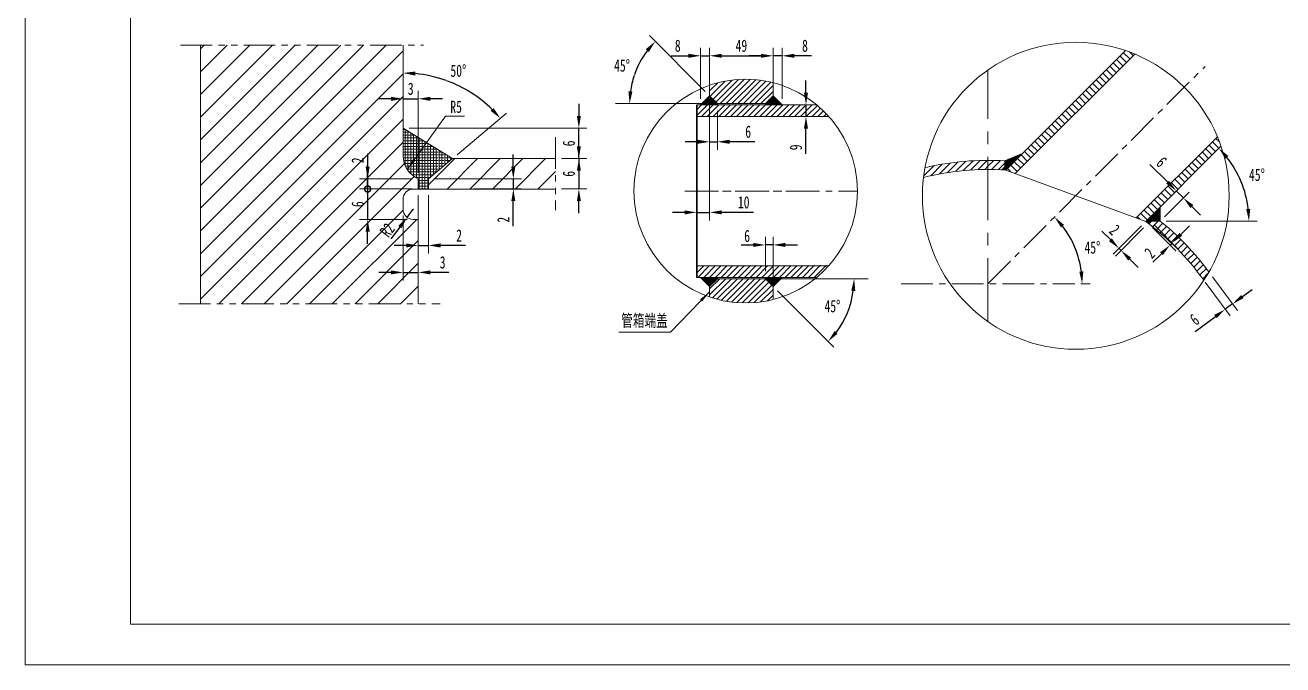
# Model space of a CAD drawing. Header units: millimetres. Extents: x 6843 to 13563, y -2018 to 2734.
# Drawn here: x 6843 to 9328, y -2018 to -756 of the extents above; entities that cross this region are included whole.
import ezdxf

# ---------------------------------------------------------------- set-up
doc = ezdxf.new("R2010")
doc.units = ezdxf.units.MM
doc.header["$LTSCALE"] = 50
doc.header["$PDSIZE"] = -5
doc.linetypes.add('CENTER', pattern=[2, 1.25, -0.25, 0.25, -0.25])
doc.linetypes.add('PHANTOM', pattern=[2.5, 1.25, -0.25, 0.25, -0.25, 0.25, -0.25])
doc.layers.get('0').update_dxf_attribs({"lineweight": 18})
doc.layers.get('DEFPOINTS').update_dxf_attribs({"lineweight": 18})
for name, color, linetype, lineweight in [('07', 6, 'PHANTOM', 18), ('5剖面线层', 2, 'Continuous', 18), ('中心线', 1, 'CENTER', 5), ('尺寸线', 4, 'Continuous', 9), ('粗线', 7, 'Continuous', 15)]:
    doc.layers.add(name, color=color, linetype=linetype, lineweight=lineweight)
doc.styles.add('FS', font='txt.shx', dxfattribs={"width": 0.7, "bigfont": 'gbcbig.shx'})
doc.styles.get("Standard").update_dxf_attribs({"font": 'txt', "width": 0.7})
doc.dimstyles.new('副本标准', dxfattribs={"dimscale": 8, "dimtxt": 3, "dimasz": 3, "dimexe": 2, "dimexo": 1.5, "dimgap": 1, "dimtad": 1, "dimtih": 1, "dimtoh": 1, "dimdec": 1, "dimzin": 12, "dimdsep": 46, "dimtxsty": 'Standard', "dimcen": 0, "dimdle": 6, "dimclrd": 256, "dimclre": 256, "dimclrt": 256, "dimazin": 3, "dimtfac": 1, "dimtdec": 1, "dimtix": 1, "dimtmove": 1, "dimatfit": 3, "dimfxl": 0, "dimtolj": 1, "dimarcsym": 0})
doc.dimstyles.new('标准', dxfattribs={"dimscale": 8, "dimtxt": 3, "dimasz": 3, "dimexe": 2, "dimexo": 1.5, "dimgap": 1, "dimtad": 1, "dimdec": 1, "dimzin": 12, "dimdsep": 46, "dimtxsty": 'Standard', "dimcen": 0, "dimdle": 6, "dimclrd": 256, "dimclre": 256, "dimclrt": 256, "dimadec": 1, "dimazin": 3, "dimtfac": 1, "dimtdec": 1, "dimtmove": 2, "dimatfit": 0, "dimfxl": 0, "dimtolj": 1, "dimarcsym": 0})
pattern_1 = [(45, (0, 0), (-6.735192, 6.735192), [])]
pattern_2 = [(45, (0, 0), (-5.747364, 5.747364), [])]
pattern_3 = [(45, (0, 0), (-22.45064, 22.45064), [])]

# ---------------------------------------------------------------- blocks, each defined once
blk = doc.blocks.new('*X87')
at = {"layer": '尺寸线', "linetype": 'ByBlock'}
for points in [[(9117.6, -1082.5), (9103.5, -1062.7), (9097.8, -1068.3)], [(9131.6, -1096.5), (9151.4, -1110.6), (9145.7, -1116.3)]]:
    blk.add_hatch(color=256, dxfattribs=at).paths.add_polyline_path(points, flags=0)
at = {"layer": '尺寸线', "linetype": 'ByBlock', "lineweight": -2}
for p, q in [((9065.5, -1030.4), (9100.6, -1065.5)), ((9131.6, -1096.5), (9117.6, -1082.5)), ((9148.6, -1113.4), (9165.5, -1130.4)), ((9085.9, -1142.2), (9085.9, -1142.2))]:
    blk.add_line(p, q, dxfattribs=at)
at = {"layer": '尺寸线', "linetype": 'ByBlock'}
for p, q in [((9080.4, -1119.7), (9128.9, -1071.1)), ((9094.4, -1133.7), (9142.9, -1085.1))]:
    blk.add_line(p, q, dxfattribs=at)
at = {"layer": '尺寸线', "linetype": 'ByBlock', "insert": (9088.5, -1025.5), "char_height": 24, "width": 46.839, "attachment_point": 5, "rotation": 315}
blk.add_mtext('6', dxfattribs=at)
blk = doc.blocks.new('*X88')
at = {"layer": '尺寸线', "linetype": 'ByBlock'}
for points in [[(9109.5, -1185.2), (9123.6, -1165.4), (9129.3, -1171.1)], [(9105.2, -1189.5), (9085.4, -1203.7), (9091, -1209.3)]]:
    blk.add_hatch(color=256, dxfattribs=at).paths.add_polyline_path(points, flags=0)
at = {"layer": '尺寸线', "linetype": 'ByBlock', "lineweight": -2}
for p, q in [((9066.4, -1142.2), (9066.4, -1142.2)), ((9126.4, -1168.3), (9143.4, -1151.3)), ((9109.5, -1185.2), (9105.2, -1189.5)), ((9071.2, -1223.5), (9088.2, -1206.5))]:
    blk.add_line(p, q, dxfattribs=at)
at = {"layer": '尺寸线', "linetype": 'ByBlock'}
for p, q in [((9070.6, -1154.9), (9116.5, -1200.8)), ((9074.9, -1150.7), (9120.8, -1196.6))]:
    blk.add_line(p, q, dxfattribs=at)
at = {"layer": '尺寸线', "linetype": 'ByBlock', "insert": (9065, -1205.2), "char_height": 24, "width": 46.443, "attachment_point": 5, "rotation": 45}
blk.add_mtext('2', dxfattribs=at)
blk = doc.blocks.new('*X89')
at = {"layer": '尺寸线', "linetype": 'ByBlock'}
for points in [[(9228.8, -1305.5), (9245.7, -1288), (9250.4, -1294.4)], [(9214.3, -1316.2), (9192.6, -1327.2), (9197.4, -1333.6)]]:
    blk.add_hatch(color=256, dxfattribs=at).paths.add_polyline_path(points, flags=0)
for p, q in [((9174.8, -1262.8), (9223.8, -1329)), ((9189.3, -1252.1), (9238.3, -1318.3))]:
    blk.add_line(p, q, dxfattribs=at)
at = {"layer": '尺寸线', "linetype": 'ByBlock', "lineweight": -2}
for p, q in [((9182.2, -1242.5), (9182.2, -1242.5)), ((9248.1, -1291.2), (9267.3, -1276.9)), ((9228.8, -1305.5), (9214.3, -1316.2)), ((9155, -1360), (9195, -1330.4))]:
    blk.add_line(p, q, dxfattribs=at)
at = {"layer": '尺寸线', "linetype": 'ByBlock', "insert": (9153.6, -1336.5), "char_height": 24, "width": 43.372, "attachment_point": 5, "rotation": 36.4797}
blk.add_mtext('6', dxfattribs=at)
blk = doc.blocks.new('*X90')
at = {"layer": '尺寸线', "linetype": 'ByBlock'}
for points in [[(8088.3, -787.5), (8075.6, -808.2), (8069.5, -803)], [(8037.5, -910.2), (8035.2, -886), (8043.1, -886.5)]]:
    blk.add_hatch(color=256, dxfattribs=at).paths.add_polyline_path(points, flags=0)
for p, q in [((8187.1, -886.3), (8077, -776.2)), ((8199, -910.2), (8009.5, -910.2))]:
    blk.add_line(p, q, dxfattribs=at)
at = {"layer": '尺寸线', "linetype": 'ByBlock', "lineweight": -2}
for start, end in [(142.9322, 161.0148), (161.4867, 172.0678)]:
    blk.add_arc((8211, -910.2), 173.5, start, end, dxfattribs=at)
at = {"layer": '尺寸线', "linetype": 'ByBlock', "insert": (8022.6, -835.4), "char_height": 24, "width": 63.467, "attachment_point": 5}
blk.add_mtext('45%%D', dxfattribs=at)
blk = doc.blocks.new('*X91')
at = {"layer": '尺寸线', "linetype": 'ByBlock'}
for points in [[(8195.6, -985.6), (8171.6, -989.6), (8171.6, -981.6)], [(8211, -985.6), (8235, -989.6), (8235, -981.6)]]:
    blk.add_hatch(color=256, dxfattribs=at).paths.add_polyline_path(points, flags=0)
at = {"layer": '尺寸线', "linetype": 'ByBlock', "lineweight": -2}
for p, q in [((8195.6, -894.8), (8195.6, -894.8)), ((8171.6, -985.6), (8147.6, -985.6)), ((8195.6, -985.6), (8211, -985.6)), ((8284.7, -985.6), (8235, -985.6))]:
    blk.add_line(p, q, dxfattribs=at)
at = {"layer": '尺寸线', "linetype": 'ByBlock'}
for p, q in [((8195.6, -906.8), (8195.6, -1001.6)), ((8211, -924.7), (8211, -1001.6))]:
    blk.add_line(p, q, dxfattribs=at)
at = {"layer": '尺寸线', "linetype": 'ByBlock', "insert": (8271.8, -965.8), "char_height": 24, "width": 19.04, "attachment_point": 5}
blk.add_mtext('6', dxfattribs=at)
blk = doc.blocks.new('*X92')
at = {"layer": '尺寸线', "linetype": 'ByBlock'}
for points in [[(8386, -912.7), (8382, -888.7), (8390, -888.7)], [(8386, -935.8), (8382, -959.8), (8390, -959.8)]]:
    blk.add_hatch(color=256, dxfattribs=at).paths.add_polyline_path(points, flags=0)
at = {"layer": '尺寸线', "linetype": 'ByBlock', "lineweight": -2}
for p, q in [((8386, -888.7), (8386, -864.7)), ((8358.1, -912.7), (8358.1, -912.7)), ((8386, -912.7), (8386, -935.8)), ((8386, -1009.4), (8386, -959.8))]:
    blk.add_line(p, q, dxfattribs=at)
at = {"layer": '尺寸线', "linetype": 'ByBlock'}
for p, q in [((8370.1, -912.7), (8402, -912.7)), ((8370.1, -935.8), (8402, -935.8))]:
    blk.add_line(p, q, dxfattribs=at)
at = {"layer": '尺寸线', "linetype": 'ByBlock', "insert": (8366.2, -996.6), "char_height": 24, "width": 47.2, "attachment_point": 5, "rotation": 90}
blk.add_mtext('9', dxfattribs=at)
blk = doc.blocks.new('*X93')
at = {"layer": '尺寸线', "linetype": 'ByBlock'}
for points in [[(8195.6, -815.9), (8219.6, -819.9), (8219.6, -811.9)], [(8321.1, -815.9), (8297.1, -819.9), (8297.1, -811.9)]]:
    blk.add_hatch(color=256, dxfattribs=at).paths.add_polyline_path(points, flags=0)
for p, q in [((8195.6, -862), (8195.6, -799.9)), ((8321.1, -857), (8321.1, -799.9))]:
    blk.add_line(p, q, dxfattribs=at)
at = {"layer": '尺寸线', "linetype": 'ByBlock', "lineweight": -2}
blk.add_line((8219.6, -815.9), (8297.1, -815.9), dxfattribs=at)
at = {"layer": '尺寸线', "linetype": 'ByBlock', "insert": (8258.4, -796.2), "char_height": 24, "width": 43.493, "attachment_point": 5}
blk.add_mtext('49', dxfattribs=at)
blk = doc.blocks.new('*X94')
at = {"layer": '尺寸线', "linetype": 'ByBlock'}
for points in [[(8305.7, -1189.2), (8281.7, -1185.2), (8281.7, -1193.2)], [(8321.1, -1189.2), (8345.1, -1185.2), (8345.1, -1193.2)]]:
    blk.add_hatch(color=256, dxfattribs=at).paths.add_polyline_path(points, flags=0)
at = {"layer": '尺寸线', "linetype": 'ByBlock', "lineweight": -2}
for p, q in [((8257.7, -1189.2), (8281.7, -1189.2)), ((8321.1, -1189.2), (8305.7, -1189.2)), ((8345.1, -1189.2), (8369.1, -1189.2)), ((8321.1, -1271.1), (8321.1, -1271.1))]:
    blk.add_line(p, q, dxfattribs=at)
at = {"layer": '尺寸线', "linetype": 'ByBlock'}
for p, q in [((8305.7, -1241.2), (8305.7, -1173.2)), ((8321.1, -1259.1), (8321.1, -1173.2))]:
    blk.add_line(p, q, dxfattribs=at)
at = {"layer": '尺寸线', "linetype": 'ByBlock', "insert": (8269.7, -1171.6), "char_height": 24, "width": 19.04, "attachment_point": 5}
blk.add_mtext('6', dxfattribs=at)
blk = doc.blocks.new('*X95')
at = {"layer": '尺寸线', "linetype": 'ByBlock'}
for points in [[(8481.1, -1255.8), (8483.5, -1280), (8475.5, -1279.4)], [(8429.7, -1379.8), (8442.5, -1359.1), (8448.5, -1364.3)]]:
    blk.add_hatch(color=256, dxfattribs=at).paths.add_polyline_path(points, flags=0)
for p, q in [((8317.7, -1255.8), (8509.1, -1255.8)), ((8329.6, -1279.6), (8441, -1391.1))]:
    blk.add_line(p, q, dxfattribs=at)
at = {"layer": '尺寸线', "linetype": 'ByBlock', "lineweight": -2}
blk.add_arc((8305.7, -1255.8), 175.4, 322.8463, 352.1537, dxfattribs=at)
at = {"layer": '尺寸线', "linetype": 'ByBlock', "insert": (8438.3, -1310.3), "char_height": 24, "width": 63.467, "attachment_point": 5}
blk.add_mtext('45%%D', dxfattribs=at)
blk = doc.blocks.new('*X107')
at = {"layer": '尺寸线', "linetype": 'ByBlock'}
for points in [[(8170, -1125), (8146, -1129), (8146, -1121)], [(8195.6, -1125), (8219.6, -1129), (8219.6, -1121)]]:
    blk.add_hatch(color=256, dxfattribs=at).paths.add_polyline_path(points, flags=0)
for p, q in [((8195.6, -906.8), (8195.6, -1141)), ((8170, -1095), (8170, -1141))]:
    blk.add_line(p, q, dxfattribs=at)
at = {"layer": '尺寸线', "linetype": 'ByBlock', "lineweight": -2}
for p, q in [((8170, -1083), (8170, -1083)), ((8146, -1125), (8122, -1125)), ((8170, -1125), (8195.6, -1125)), ((8282.4, -1125), (8219.6, -1125))]:
    blk.add_line(p, q, dxfattribs=at)
at = {"layer": '尺寸线', "linetype": 'ByBlock', "insert": (8263, -1105.3), "char_height": 24, "width": 39.947, "attachment_point": 5}
blk.add_mtext('10', dxfattribs=at)
blk = doc.blocks.new('*X136')
at = {"layer": '尺寸线', "linetype": 'ByBlock'}
for points in [[(9004.2, -1195.8), (8984.5, -1181.7), (8990.1, -1176)], [(9008.5, -1200.1), (9022.6, -1219.9), (9028.3, -1214.2)]]:
    blk.add_hatch(color=256, dxfattribs=at).paths.add_polyline_path(points, flags=0)
at = {"layer": '尺寸线', "linetype": 'ByBlock', "lineweight": -2}
for p, q in [((9057.2, -1142.8), (9057.2, -1142.8)), ((8987.3, -1178.8), (8970.3, -1161.9)), ((9004.2, -1195.8), (9008.5, -1200.1)), ((9042.4, -1234), (9025.5, -1217))]:
    blk.add_line(p, q, dxfattribs=at)
at = {"layer": '尺寸线', "linetype": 'ByBlock'}
for p, q in [((9048.7, -1151.3), (8992.9, -1207.1)), ((9053, -1155.6), (8997.2, -1211.4))]:
    blk.add_line(p, q, dxfattribs=at)
at = {"layer": '尺寸线', "linetype": 'ByBlock', "insert": (8995.8, -1159.2), "char_height": 24, "width": 46.443, "attachment_point": 5, "rotation": 315}
blk.add_mtext('2', dxfattribs=at)
blk = doc.blocks.new('*X143')
at = {"layer": '尺寸线', "linetype": 'Continuous'}
blk.add_hatch(color=256, dxfattribs=at).paths.add_polyline_path([(8195.6, -1281.5), (8181, -1300.8), (8176.7, -1296.6)], flags=0)
for p, q in [((8195.6, -1281.5), (8118.1, -1361.2)), ((8118.1, -1361.2), (8016.1, -1361.2))]:
    blk.add_line(p, q, dxfattribs=at)
at = {"layer": '尺寸线'}
blk.add_line((8016.1, -1361.2), (8016.1, -1361.2), dxfattribs=at)
blk = doc.blocks.new('*X144')
at = {"layer": '尺寸线', "linetype": 'ByBlock'}
for points in [[(8321.1, -815.9), (8297.1, -811.9), (8297.1, -819.9)], [(8339, -815.9), (8363, -811.9), (8363, -819.9)]]:
    blk.add_hatch(color=256, dxfattribs=at).paths.add_polyline_path(points, flags=0)
at = {"layer": '尺寸线', "linetype": 'ByBlock', "lineweight": -2}
for p, q in [((8297.1, -815.9), (8273.1, -815.9)), ((8339, -815.9), (8321.1, -815.9)), ((8396.8, -815.9), (8363, -815.9)), ((8339, -912.7), (8339, -912.7))]:
    blk.add_line(p, q, dxfattribs=at)
at = {"layer": '尺寸线', "linetype": 'ByBlock'}
for p, q in [((8321.1, -882.8), (8321.1, -799.9)), ((8339, -900.7), (8339, -799.9))]:
    blk.add_line(p, q, dxfattribs=at)
at = {"layer": '尺寸线', "linetype": 'ByBlock', "insert": (8384, -796.2), "char_height": 24, "width": 19.04, "attachment_point": 5}
blk.add_mtext('8', dxfattribs=at)
blk = doc.blocks.new('*X145')
at = {"layer": '尺寸线', "linetype": 'ByBlock'}
for points in [[(8177.7, -815.9), (8153.7, -819.9), (8153.7, -811.9)], [(8195.6, -815.9), (8219.6, -819.9), (8219.6, -811.9)]]:
    blk.add_hatch(color=256, dxfattribs=at).paths.add_polyline_path(points, flags=0)
at = {"layer": '尺寸线', "linetype": 'ByBlock', "lineweight": -2}
for p, q in [((8119.9, -815.9), (8153.7, -815.9)), ((8177.7, -815.9), (8195.6, -815.9)), ((8219.6, -815.9), (8243.6, -815.9)), ((8177.7, -912.7), (8177.7, -912.7))]:
    blk.add_line(p, q, dxfattribs=at)
at = {"layer": '尺寸线', "linetype": 'ByBlock'}
for p, q in [((8177.7, -900.7), (8177.7, -799.9)), ((8195.6, -882.8), (8195.6, -799.9))]:
    blk.add_line(p, q, dxfattribs=at)
at = {"layer": '尺寸线', "linetype": 'ByBlock', "insert": (8132.7, -796.2), "char_height": 24, "width": 19.04, "attachment_point": 5}
blk.add_mtext('8', dxfattribs=at)
blk = doc.blocks.new('*X146')
at = {"layer": '尺寸线', "linetype": 'ByBlock'}
for points in [[(8877.1, -1134.2), (8895.9, -1149.6), (8889.9, -1154.8)], [(8931.6, -1265.7), (8926, -1242), (8934, -1241.5)]]:
    blk.add_hatch(color=256, dxfattribs=at).paths.add_polyline_path(points, flags=0)
blk.add_line((8929.1, -1265.7), (8947.6, -1265.7), dxfattribs=at)
at = {"layer": '尺寸线', "linetype": 'ByBlock', "lineweight": -2}
blk.add_arc((8745.6, -1265.7), 186, 7.3983, 37.6017, dxfattribs=at)
at = {"layer": '尺寸线', "linetype": 'ByBlock', "insert": (8951.9, -1194.5), "char_height": 24, "width": 63.467, "attachment_point": 5}
blk.add_mtext('45%%D', dxfattribs=at)
blk = doc.blocks.new('*X147')
at = {"layer": '尺寸线', "linetype": 'ByBlock'}
for points in [[(9201.7, -998.4), (9220.6, -1013.7), (9214.6, -1019)], [(9261.2, -1142.2), (9255.8, -1118.4), (9263.8, -1118)]]:
    blk.add_hatch(color=256, dxfattribs=at).paths.add_polyline_path(points, flags=0)
blk.add_line((9097.9, -1142.2), (9277.2, -1142.2), dxfattribs=at)
at = {"layer": '尺寸线', "linetype": 'ByBlock', "lineweight": -2}
blk.add_arc((9057.9, -1142.2), 203.3, 6.7676, 38.2324, dxfattribs=at)
at = {"layer": '尺寸线', "linetype": 'ByBlock', "insert": (9277, -1051.1), "char_height": 24, "width": 63.467, "attachment_point": 5}
blk.add_mtext('45%%D', dxfattribs=at)
blk = doc.blocks.new('*X148')
at = {"layer": '尺寸线', "linetype": 'ByBlock'}
for points in [[(7937.3, -958.8), (7941.3, -934.8), (7933.3, -934.8)], [(7937.3, -1018.8), (7941.3, -1042.8), (7933.3, -1042.8)]]:
    blk.add_hatch(color=256, dxfattribs=at).paths.add_polyline_path(points, flags=0)
at = {"layer": '尺寸线', "linetype": 'ByBlock', "lineweight": -2}
for p, q in [((7937.3, -910.8), (7937.3, -934.8)), ((7937.3, -1018.8), (7937.3, -958.8)), ((7937.3, -1042.8), (7937.3, -1066.8))]:
    blk.add_line(p, q, dxfattribs=at)
at = {"layer": '尺寸线', "linetype": 'ByBlock'}
for p, q in [((7602.1, -958.8), (7953.3, -958.8)), ((7903.2, -1018.8), (7953.3, -1018.8))]:
    blk.add_line(p, q, dxfattribs=at)
at = {"layer": '尺寸线', "linetype": 'ByBlock', "insert": (7917.5, -988.8), "char_height": 24, "width": 47.2, "attachment_point": 5, "rotation": 90}
blk.add_mtext('6', dxfattribs=at)
blk = doc.blocks.new('*X149')
at = {"layer": '尺寸线', "linetype": 'ByBlock'}
for points in [[(7937.3, -1018.8), (7933.3, -994.8), (7941.3, -994.8)], [(7937.3, -1078.8), (7933.3, -1102.8), (7941.3, -1102.8)]]:
    blk.add_hatch(color=256, dxfattribs=at).paths.add_polyline_path(points, flags=0)
at = {"layer": '尺寸线', "linetype": 'ByBlock', "lineweight": -2}
for p, q in [((7937.3, -994.8), (7937.3, -970.8)), ((7937.3, -1018.8), (7937.3, -1078.8)), ((7937.3, -1126.8), (7937.3, -1102.8))]:
    blk.add_line(p, q, dxfattribs=at)
at = {"layer": '尺寸线', "linetype": 'ByBlock'}
for p, q in [((7903.2, -1018.8), (7953.3, -1018.8)), ((7903.2, -1078.8), (7953.3, -1078.8))]:
    blk.add_line(p, q, dxfattribs=at)
at = {"layer": '尺寸线', "linetype": 'ByBlock', "insert": (7917.5, -1048.8), "char_height": 24, "width": 47.2, "attachment_point": 5, "rotation": 90}
blk.add_mtext('6', dxfattribs=at)
blk = doc.blocks.new('*X150')
at = {"layer": '尺寸线', "linetype": 'ByBlock'}
for points in [[(7807.8, -1058.8), (7803.8, -1034.8), (7811.8, -1034.8)], [(7807.8, -1078.8), (7803.8, -1102.8), (7811.8, -1102.8)]]:
    blk.add_hatch(color=256, dxfattribs=at).paths.add_polyline_path(points, flags=0)
at = {"layer": '尺寸线', "linetype": 'ByBlock', "lineweight": -2}
for p, q in [((7807.8, -1034.8), (7807.8, -1010.8)), ((7640.1, -1058.8), (7640.1, -1058.8)), ((7807.8, -1058.8), (7807.8, -1078.8)), ((7807.8, -1152.1), (7807.8, -1102.8))]:
    blk.add_line(p, q, dxfattribs=at)
at = {"layer": '尺寸线', "linetype": 'ByBlock'}
for p, q in [((7652.1, -1058.8), (7823.8, -1058.8)), ((7729.9, -1078.8), (7823.8, -1078.8))]:
    blk.add_line(p, q, dxfattribs=at)
at = {"layer": '尺寸线', "linetype": 'ByBlock', "insert": (7788.1, -1139.5), "char_height": 24, "width": 47.2, "attachment_point": 5, "rotation": 90}
blk.add_mtext('2', dxfattribs=at)
blk = doc.blocks.new('*X151')
at = {"layer": '尺寸线', "linetype": 'ByBlock'}
for points in [[(7620.1, -1190.2), (7596.1, -1194.2), (7596.1, -1186.2)], [(7640.1, -1190.2), (7664.1, -1194.2), (7664.1, -1186.2)]]:
    blk.add_hatch(color=256, dxfattribs=at).paths.add_polyline_path(points, flags=0)
at = {"layer": '尺寸线', "linetype": 'ByBlock', "lineweight": -2}
for p, q in [((7620.1, -1078.8), (7620.1, -1078.8)), ((7596.1, -1190.2), (7572.1, -1190.2)), ((7620.1, -1190.2), (7640.1, -1190.2)), ((7713.4, -1190.2), (7664.1, -1190.2))]:
    blk.add_line(p, q, dxfattribs=at)
at = {"layer": '尺寸线', "linetype": 'ByBlock'}
for p, q in [((7620.1, -1090.8), (7620.1, -1206.2)), ((7640.1, -1090.8), (7640.1, -1206.2))]:
    blk.add_line(p, q, dxfattribs=at)
at = {"layer": '尺寸线', "linetype": 'ByBlock', "insert": (7700.7, -1170.5), "char_height": 24, "width": 18.48, "attachment_point": 5}
blk.add_mtext('2', dxfattribs=at)
blk = doc.blocks.new('*X152')
at = {"layer": '尺寸线', "linetype": 'ByBlock'}
for points in [[(7590.1, -1243.4), (7566.1, -1247.4), (7566.1, -1239.4)], [(7620.1, -1243.4), (7644.1, -1247.4), (7644.1, -1239.4)]]:
    blk.add_hatch(color=256, dxfattribs=at).paths.add_polyline_path(points, flags=0)
at = {"layer": '尺寸线', "linetype": 'ByBlock', "lineweight": -2}
for p, q in [((7590.1, -1118.8), (7590.1, -1118.8)), ((7566.1, -1243.4), (7542.1, -1243.4)), ((7590.1, -1243.4), (7620.1, -1243.4)), ((7680.6, -1243.4), (7644.1, -1243.4))]:
    blk.add_line(p, q, dxfattribs=at)
at = {"layer": '尺寸线', "linetype": 'ByBlock'}
for p, q in [((7590.1, -1130.8), (7590.1, -1259.4)), ((7620.1, -1218.2), (7620.1, -1259.4))]:
    blk.add_line(p, q, dxfattribs=at)
at = {"layer": '尺寸线', "linetype": 'ByBlock', "insert": (7668.1, -1223.7), "char_height": 24, "width": 18.107, "attachment_point": 5}
blk.add_mtext('3', dxfattribs=at)
blk = doc.blocks.new('_DotSmall')
at = {"color": 0, "linetype": 'ByBlock'}
blk.add_lwpolyline([(-0.0625, 0, 0.5, 0.5, 1), (0.0625, 0, 0.5, 0.5, 1)], format="xyseb", close=True, dxfattribs=at)
blk = doc.blocks.new('*X153')
at = {"layer": '尺寸线', "linetype": 'ByBlock'}
blk.add_hatch(color=256, dxfattribs=at).paths.add_polyline_path([(7520, -1138.8), (7516, -1162.8), (7524, -1162.8)], flags=0)
at = {"layer": '尺寸线', "linetype": 'ByBlock', "lineweight": -2}
for p, q in [((7520, -1078.8), (7520, -1030.8)), ((7520, -1078.8), (7520, -1138.8)), ((7520, -1186.8), (7520, -1162.8))]:
    blk.add_line(p, q, dxfattribs=at)
at = {"layer": '尺寸线', "linetype": 'ByBlock'}
for p, q in [((7598.1, -1078.8), (7504, -1078.8)), ((7598.1, -1138.8), (7504, -1138.8))]:
    blk.add_line(p, q, dxfattribs=at)
at = {"layer": '尺寸线', "linetype": 'ByBlock', "lineweight": -2, "xscale": 24, "yscale": 24, "zscale": 24, "rotation": 270}
blk.add_blockref('_DotSmall', (7520, -1078.8), dxfattribs=at)
at = {"layer": '尺寸线', "linetype": 'ByBlock', "insert": (7500.3, -1108.8), "char_height": 24, "width": 47.2, "attachment_point": 5, "rotation": 90}
blk.add_mtext('6', dxfattribs=at)
blk = doc.blocks.new('*X154')
at = {"layer": '尺寸线', "linetype": 'ByBlock'}
blk.add_hatch(color=256, dxfattribs=at).paths.add_polyline_path([(7520, -1058.8), (7516, -1034.8), (7524, -1034.8)], flags=0)
at = {"layer": '尺寸线', "linetype": 'ByBlock', "lineweight": -2}
for p, q in [((7520, -1009.5), (7520, -1058.8)), ((7520, -1058.8), (7520, -1078.8)), ((7620.1, -1058.8), (7620.1, -1058.8)), ((7520, -1102.8), (7520, -1126.8))]:
    blk.add_line(p, q, dxfattribs=at)
at = {"layer": '尺寸线', "linetype": 'ByBlock'}
for p, q in [((7608.1, -1058.8), (7504, -1058.8)), ((7608.1, -1078.8), (7504, -1078.8))]:
    blk.add_line(p, q, dxfattribs=at)
at = {"layer": '尺寸线', "linetype": 'ByBlock', "lineweight": -2, "xscale": 24, "yscale": 24, "zscale": 24, "rotation": 90}
blk.add_blockref('_DotSmall', (7520, -1078.8), dxfattribs=at)
at = {"layer": '尺寸线', "linetype": 'ByBlock', "insert": (7500.3, -1022.2), "char_height": 24, "width": 47.2, "attachment_point": 5, "rotation": 90}
blk.add_mtext('2', dxfattribs=at)
blk = doc.blocks.new('*X155')
at = {"layer": '尺寸线', "linetype": 'ByBlock'}
for points in [[(7590.1, -849.9), (7614.2, -847), (7613.9, -855)], [(7782.3, -939.5), (7763, -924.6), (7768.9, -919.2)]]:
    blk.add_hatch(color=256, dxfattribs=at).paths.add_polyline_path(points, flags=0)
blk.add_line((7696.9, -1011.1), (7794.5, -929.2), dxfattribs=at)
at = {"layer": '尺寸线', "linetype": 'ByBlock', "lineweight": -2}
for start, end in [(70.2618, 84.5168), (45.4832, 69.7994)]:
    blk.add_arc((7590.1, -1100.8), 250.9, start, end, dxfattribs=at)
at = {"layer": '尺寸线', "linetype": 'ByBlock', "insert": (7699.2, -845.6), "char_height": 24, "width": 62.347, "attachment_point": 5}
blk.add_mtext('50%%D', dxfattribs=at)
blk = doc.blocks.new('*X156')
at = {"layer": '尺寸线', "linetype": 'ByBlock'}
for points in [[(7590.1, -900.8), (7566.1, -904.8), (7566.1, -896.8)], [(7620.1, -900.8), (7644.1, -904.8), (7644.1, -896.8)]]:
    blk.add_hatch(color=256, dxfattribs=at).paths.add_polyline_path(points, flags=0)
for p, q in [((7590.1, -1001), (7590.1, -884.8)), ((7620.1, -1046.8), (7620.1, -884.8))]:
    blk.add_line(p, q, dxfattribs=at)
at = {"layer": '尺寸线', "linetype": 'ByBlock', "lineweight": -2}
for p, q in [((7566.1, -900.8), (7542.1, -900.8)), ((7590.1, -900.8), (7620.1, -900.8)), ((7668.1, -900.8), (7644.1, -900.8))]:
    blk.add_line(p, q, dxfattribs=at)
at = {"layer": '尺寸线', "linetype": 'ByBlock', "insert": (7605.1, -881.1), "char_height": 24, "width": 18.107, "attachment_point": 5}
blk.add_mtext('3', dxfattribs=at)
blk = doc.blocks.new('*X157')
at = {"layer": '尺寸线', "linetype": 'Continuous'}
blk.add_hatch(color=256, dxfattribs=at).paths.add_polyline_path([(7598.2, -1040.4), (7609.8, -1019.1), (7614.6, -1022.6)], flags=0)
for p, q in [((7598.2, -1040.4), (7673.7, -934.9)), ((7673.7, -934.9), (7711.1, -934.9))]:
    blk.add_line(p, q, dxfattribs=at)
at = {"layer": '尺寸线'}
blk.add_line((7711.1, -934.9), (7711.1, -934.9), dxfattribs=at)

msp = doc.modelspace()

# ---------------------------------------------------------------- hatches: boundary and pattern name
at = {"layer": '5剖面线层'}
h = msp.add_hatch(dxfattribs=at)
h.set_pattern_fill('ANGLE', color=256, scale=0.8, style=0)
h.set_pattern_definition([(0, (0, 0), (0, 5.588), [4.064, -1.524]), (90, (0, 0), (-5.588, 3e-16), [4.064, -1.524])])
edge = h.paths.add_edge_path(flags=0)
edge.add_line((7640.08, -1078.81), (7640.08, -1058.81))
edge.add_line((7640.08, -1058.81), (7687.75, -1018.81))
edge.add_line((7687.75, -1018.81), (7590.08, -958.81))
edge.add_line((7590.08, -958.81), (7590.08, -1012.99))
edge.add_arc((7640.08, -1012.99), 50, 180, 246.42184)
edge.add_line((7620.08, -1058.81), (7620.08, -1078.81))
edge.add_line((7620.08, -1078.81), (7640.08, -1078.81))
at = {"layer": '尺寸线'}
h = msp.add_hatch(dxfattribs=at)
h.set_pattern_fill('ANSI31', color=256, style=0, pattern_type=0)
h.set_pattern_definition(pattern_3)
edge = h.paths.add_edge_path(flags=0)
edge.add_line((7620.08, -1305.54), (7620.08, -1138.81))
edge.add_line((7620.08, -1138.81), (7610.08, -1138.81))
edge.add_arc((7610.08, -1118.81), 20, 180, 270, ccw=False)
edge.add_line((7590.08, -1118.81), (7590.08, -1098.81))
edge.add_arc((7610.08, -1098.81), 20, 90, 180, ccw=False)
edge.add_line((7610.08, -1078.81), (7620.08, -1078.81))
edge.add_line((7620.08, -1078.81), (7620.08, -1058.81))
edge.add_arc((7640.08, -1012.99), 50, 180, 246.42184, ccw=False)
edge.add_line((7590.08, -1012.99), (7590.08, -795.13))
edge.add_line((7590.08, -795.13), (7190.08, -795.13))
edge.add_line((7190.08, -795.13), (7190.08, -1305.54))
edge.add_line((7190.08, -1305.54), (7620.08, -1305.54))
h = msp.add_hatch(dxfattribs=at)
h.set_pattern_fill('ANSI31', color=256, style=0, pattern_type=0)
h.set_pattern_definition([(135, (0, 0), (-6.735192, -6.735192), [])])
edge = h.paths.add_edge_path(flags=0)
edge.add_line((8799.59, -1048.33), (9035.5, -812.42))
edge.add_arc((8919.1, -1092.16), 302.99, 67.40815, 71.14281)
edge.add_line((9017.03, -805.44), (8780.97, -1041.5))
edge.add_line((8780.97, -1041.5), (8799.59, -1048.33))
edge = h.paths.add_edge_path(flags=0)
edge.add_line((9057.24, -1142.83), (9205.83, -994.23))
edge.add_arc((8919.1, -1092.16), 302.99, 18.85719, 22.59185)
edge.add_line((9198.84, -975.76), (9038.61, -1135.99))
edge.add_line((9038.61, -1135.99), (9057.24, -1142.83))
h = msp.add_hatch(dxfattribs=at)
h.set_pattern_fill('ANSI31', color=256, style=0, pattern_type=0)
h.set_pattern_definition(pattern_2)
edge = h.paths.add_edge_path(flags=0)
edge.add_line((8305.71, -910.17), (8321.07, -894.81))
edge.add_line((8321.07, -894.81), (8321.07, -869.01))
edge.add_arc((8266.8, -1082.97), 220.74, 75.76578, 108.80679)
edge.add_line((8195.63, -874.01), (8195.63, -894.81))
edge.add_line((8195.63, -894.81), (8210.99, -910.17))
edge.add_line((8210.99, -910.17), (8305.71, -910.17))
edge = h.paths.add_edge_path(flags=0)
edge.add_line((8321.07, -1296.94), (8321.07, -1271.13))
edge.add_line((8321.07, -1271.13), (8305.71, -1255.77))
edge.add_line((8305.71, -1255.77), (8210.99, -1255.77))
edge.add_line((8210.99, -1255.77), (8195.63, -1271.13))
edge.add_line((8195.63, -1271.13), (8195.63, -1291.93))
edge.add_arc((8266.8, -1082.97), 220.74, 251.19321, 284.23422)
h = msp.add_hatch(dxfattribs=at)
h.set_pattern_fill('ANSI31', color=256, style=0, pattern_type=0)
h.set_pattern_definition(pattern_2)
edge = h.paths.add_edge_path(flags=0)
edge.add_line((8170.03, -935.77), (8431.25, -935.72))
edge.add_arc((8266.8, -1082.97), 220.74, 41.8414, 50.49139)
edge.add_line((8407.23, -912.66), (8170.03, -912.73))
edge.add_line((8170.03, -912.73), (8170.03, -935.77))
edge = h.paths.add_edge_path(flags=0)
edge.add_arc((8266.8, -1082.97), 220.74, 309.53682, 318.46154)
edge.add_line((8432.02, -1229.35), (8170.03, -1230.17))
edge.add_line((8170.03, -1230.17), (8170.03, -1253.21))
edge.add_line((8170.03, -1253.21), (8407.32, -1253.21))
h = msp.add_hatch(dxfattribs=at)
h.set_pattern_fill('ANSI37', color=256, scale=0.64, style=0)
h.paths.add_polyline_path([(8210.99, -912.73), (8210.99, -910.17), (8195.63, -894.81), (8177.71, -912.73)], flags=0)
h.paths.add_polyline_path([(8338.99, -912.73), (8321.07, -894.81), (8305.71, -910.17), (8305.71, -912.73)], flags=0)
h.paths.add_polyline_path([(8321.07, -1271.13), (8338.99, -1253.21), (8305.71, -1253.21), (8305.71, -1255.77)], flags=0)
h.paths.add_polyline_path([(8195.63, -1271.13), (8210.99, -1255.77), (8210.99, -1253.21), (8177.71, -1253.21)], flags=0)
h = msp.add_hatch(dxfattribs=at)
h.set_pattern_fill('ANSI37', color=256, scale=0.75, style=0)
edge = h.paths.add_edge_path(flags=0)
edge.add_line((8781.18, -1041.25), (8814.15, -1008.42))
edge.add_line((8814.15, -1008.42), (8778.47, -1023.39))
edge.add_line((8778.47, -1023.39), (8778.68, -1035.3))
edge.add_line((8778.68, -1035.3), (8772.94, -1040.76))
edge.add_arc((8745.57, -1565.3), 525.26, 86.11299, 87.01352, ccw=False)
edge = h.paths.add_edge_path(flags=0)
edge.add_line((9086.04, -1142.17), (9085.87, -1114.02))
edge.add_line((9085.87, -1114.02), (9057.42, -1142.64))
edge.add_arc((8745.57, -1565.3), 525.26, 52.92253, 53.57942, ccw=False)
edge.add_line((9062.25, -1146.24), (9066.41, -1142.14))
edge.add_line((9066.41, -1142.14), (9086.04, -1142.17))
h = msp.add_hatch(dxfattribs=at)
h.set_pattern_fill('ANSI31', color=256, style=0, pattern_type=0)
h.set_pattern_definition(pattern_3)
h.paths.add_polyline_path([(7891.19, -1078.81), (7891.19, -1018.81), (7687.75, -1018.81), (7640.08, -1058.81), (7640.08, -1078.81)], flags=0)
h = msp.add_hatch(dxfattribs=at)
h.set_pattern_fill('ANSI31', color=256, style=0, pattern_type=0)
h.set_pattern_definition(pattern_1)
edge = h.paths.add_edge_path(flags=0)
edge.add_line((8745.57, -1040.31), (8745.57, -1022.31))
edge.add_arc((8745.57, -1565.31), 543, 90, 103.23796)
edge.add_arc((8919.1, -1092.16), 302.99, 169.45904, 173.13949)
edge.add_arc((8745.57, -1565.31), 525, 90, 104.03144, ccw=False)
edge = h.paths.add_edge_path(flags=0)
edge.add_arc((8919.1, -1092.16), 302.99, 326.5782, 330.25865)
edge.add_arc((8745.57, -1565.31), 543, 36.47973, 51.19246)
edge.add_line((9085.87, -1142.17), (9066.38, -1142.17))
edge.add_line((9066.38, -1142.17), (9062.09, -1146.45))
edge.add_arc((8745.57, -1565.31), 525, 35.68625, 52.92192, ccw=False)
h = msp.add_hatch(dxfattribs=at)
h.set_pattern_fill('ANSI31', color=256, style=0, pattern_type=0)
h.set_pattern_definition(pattern_1)
edge = h.paths.add_edge_path(flags=0)
edge.add_arc((8745.57, -1565.31), 525, 86.92399, 89.99999, ccw=False)
edge.add_line((8773.74, -1041.06), (8778.51, -1035.5))
edge.add_line((8778.51, -1035.5), (8778.64, -1029.46))
edge.add_line((8778.64, -1029.46), (8778.65, -1023.31))
edge.add_arc((8745.57, -1565.31), 543, 86.50754, 90)
edge.add_line((8745.57, -1022.31), (8745.57, -1040.31))
msp.add_hatch(color=256, dxfattribs=at).paths.add_polyline_path([(7598, -1134.76), (7580.33, -1151.47), (7586.7, -1156.3)], flags=0)

# ---------------------------------------------------------------- linework, layer by layer
at = {"linetype": 'Continuous', "lineweight": 35}
msp.add_line((8170.03, -912.73), (8170.03, -1253.21), dxfattribs=at)
at = {"layer": '07'}
for p, q in [((7150.08, -795.13), (7630.08, -795.13)), ((7891.19, -976.81), (7891.19, -1120.81)), ((7147.08, -1305.54), (7663.08, -1305.54))]:
    msp.add_line(p, q, dxfattribs=at)
at = {"layer": 'DEFPOINTS', "ltscale": 100}
for p, q in [((6843.33, 2734.15), (6843.33, -2017.85)), ((6843.33, -2017.85), (13563.33, -2017.85))]:
    msp.add_line(p, q, dxfattribs=at)
at = {"layer": '中心线'}
for p, q in [((8745.57, -1265.69), (9174.48, -836.78)), ((8146.35, -1082.97), (8387.25, -1082.97)), ((8150.52, -1082.97), (8487.54, -1082.97)), ((8574, -1265.69), (8917.14, -1265.69))]:
    msp.add_line(p, q, dxfattribs=at)
at = {"layer": '中心线', "ltscale": 2}
msp.add_line((8745.57, -1340.54), (8745.57, -843.79), dxfattribs=at)
at = {"layer": '尺寸线'}
msp.add_line((7620.08, -1078.81), (7640.08, -1078.81), dxfattribs=at)
at = {"layer": '尺寸线', "lineweight": -2}
for p, q in [((7598, -1134.76), (7610.08, -1118.81)), ((7583.51, -1153.89), (7566.12, -1176.86))]:
    msp.add_line(p, q, dxfattribs=at)
at = {"layer": '尺寸线'}
for centre, radius in [((8919.1, -1092.16), 302.99), ((8266.8, -1082.97), 220.74)]:
    msp.add_circle(centre, radius, dxfattribs=at)
for p in [(7598, -1134.76), (7610.08, -1118.81)]:
    msp.add_point(p, dxfattribs=at)
at = {"layer": '粗线', "ltscale": 100}
for p, q in [((7051.33, 2654.15), (7051.33, -1937.85)), ((7051.33, -1937.85), (13483.33, -1937.85))]:
    msp.add_line(p, q, dxfattribs=at)
at = {"layer": '粗线'}
for p, q in [((7190.08, -795.13), (7190.08, -1305.54)), ((7590.08, -795.13), (7590.08, -1012.99)), ((9017.03, -805.44), (8780.97, -1041.5)), ((8799.59, -1048.33), (9035.5, -812.42)), ((8321.07, -869.01), (8321.07, -894.81)), ((8195.63, -874.01), (8195.63, -894.81)), ((8170.03, -912.73), (8407.32, -912.73)), ((8177.71, -912.73), (8195.63, -894.81)), ((8210.99, -910.17), (8195.63, -894.81)), ((8210.99, -910.17), (8305.71, -910.17)), ((8210.99, -910.17), (8210.99, -912.73)), ((8305.71, -910.17), (8321.07, -894.81)), ((8305.71, -910.17), (8305.71, -912.73)), ((8338.99, -912.73), (8321.07, -894.81)), ((8170.03, -935.77), (8431.29, -935.77)), ((7590.08, -958.81), (7687.75, -1018.81)), ((9198.84, -975.76), (9038.61, -1135.99)), ((8778.64, -1023.31), (8813.97, -1008.49)), ((9205.83, -994.23), (9057.24, -1142.83)), ((7640.08, -1058.81), (7687.75, -1018.81)), ((7687.75, -1018.81), (7891.19, -1018.81)), ((8772.96, -1041.02), (8778.64, -1035.34)), ((8778.64, -1035.34), (8778.64, -1023.31)), ((8780.97, -1041.5), (9057.24, -1142.83)), ((7620.08, -1058.81), (7620.08, -1078.81)), ((7640.08, -1058.81), (7640.08, -1078.81)), ((7620.08, -1078.81), (7610.08, -1078.81)), ((7640.08, -1078.81), (7891.19, -1078.81)), ((7590.08, -1098.81), (7590.08, -1118.81)), ((9085.87, -1142.17), (9085.87, -1114.19)), ((7620.08, -1138.81), (7610.08, -1138.81)), ((7620.08, -1138.81), (7620.08, -1305.54)), ((9062.09, -1146.45), (9066.38, -1142.17)), ((9066.38, -1142.17), (9085.87, -1142.17)), ((8170.03, -1230.17), (8431.29, -1230.17)), ((8170.03, -1253.21), (8407.32, -1253.21)), ((8177.71, -1253.21), (8195.63, -1271.13)), ((8210.99, -1255.77), (8195.63, -1271.13)), ((8210.99, -1253.21), (8210.99, -1255.77)), ((8210.99, -1255.77), (8305.71, -1255.77)), ((8305.71, -1253.21), (8305.71, -1255.77)), ((8305.71, -1255.77), (8321.07, -1271.13)), ((8338.99, -1253.21), (8321.07, -1271.13)), ((8195.63, -1271.13), (8195.63, -1291.93)), ((8321.07, -1271.13), (8321.07, -1296.94))]:
    msp.add_line(p, q, dxfattribs=at)
for centre, radius, start, end in [((7640.08, -1012.99), 50, 180, 246.42182), ((8745.57, -1565.31), 525, 86.1341, 104.03144), ((8745.57, -1565.31), 543, 86.50791, 103.23797), ((7610.08, -1098.81), 20, 90, 180), ((7610.08, -1118.81), 20, 180, 270), ((8745.57, -1565.31), 525, 35.68625, 53.58359), ((8745.57, -1565.31), 543, 36.47972, 51.19247)]:
    msp.add_arc(centre, radius, start, end, dxfattribs=at)

# ---------------------------------------------------------------- block references
at = {"layer": '尺寸线'}
for name in ['*X157', '*X143']:
    msp.add_blockref(name, (0, 0), dxfattribs=at)

# ---------------------------------------------------------------- texts
at = {"layer": '尺寸线', "width": 0.707}
msp.add_text('R5', height=24, dxfattribs=at).set_placement((7683.19, -928.67))
at = {"layer": '尺寸线', "insert": (7558.68, -1159.89), "char_height": 24, "width": 63.66, "attachment_point": 5, "rotation": 52.86357}
msp.add_mtext('R2', dxfattribs=at)
at = {"layer": '尺寸线', "insert": (8021.05, -1326.46), "char_height": 24, "width": 180.0214, "attachment_point": 1, "style": 'FS'}
msp.add_mtext('{\\fSimSun|b0|i0|c119|p8;管箱端盖}', dxfattribs=at)

# ---------------------------------------------------------------- dimensions: what is measured, and where the dimension line sits
at = {"layer": '尺寸线'}
for base, line1, line2, picture, middle in [((7688.71, -870.09), ((7590.08, -795.13), (7590.08, -1012.99)), ((7640.08, -1058.81), (7687.75, -1018.81)), '*X155', (7699.18, -845.59)), ((8049.74, -846.15), ((8210.99, -910.17), (8195.63, -894.81)), ((8210.99, -910.17), (8305.71, -910.17)), '*X90', (8022.56, -835.35)), ((8921.39, -1205.03), ((8574, -1265.69), (8917.14, -1265.69)), ((8745.57, -1265.69), (9133.35, -877.92)), '*X146', (8951.86, -1194.52)), ((9245.62, -1064.12), ((9066.38, -1142.17), (9085.87, -1142.17)), ((9205.83, -994.23), (9057.24, -1142.83)), '*X147', (9277.05, -1051.06)), ((8467.93, -1322.45), ((8305.71, -1255.77), (8321.07, -1271.13)), ((8210.99, -1255.77), (8305.71, -1255.77)), '*X95', (8438.26, -1310.26))]:
    dim = msp.add_angular_dim_2l(base=base, line1=line1, line2=line2, dimstyle='副本标准', override={"dimtad": 0, "dimtih": 1, "dimtoh": 1, "dimsah": 1, "dimtdec": 2, "dimtzin": 12}, dxfattribs=at)
    dim.commit()
    dim.dimension.update_dxf_attribs({"geometry": picture, "text_midpoint": middle})
for base, p1, p2, angle, text, override, picture, middle in [((8195.63, -815.89), (8177.71, -912.73), (8195.63, -894.81), 180, '8', {"dimsah": 1, "dimtmove": 0, "dimatfit": 3, "dimtzin": 0}, '*X145', (8132.71, -815.89)), ((8385.98, -935.77), (8358.13, -912.73), (8358.13, -935.77), 90, '9', {"dimsah": 1, "dimtzin": 0}, '*X92', (8366.25, -996.61)), ((8195.63, -1125), (8170.03, -1082.97), (8195.63, -894.81), 180, '10', {"dimsah": 1, "dimatfit": 3, "dimtzin": 0}, '*X107', (8263.04, -1105.26)), ((7520.05, -1078.81), (7620.08, -1058.81), (7620.08, -1078.81), 90, '2', {"dimblk2": 'DotSmall', "dimsah": 1, "dimtmove": 0, "dimatfit": 3, "dimtzin": 0}, '*X154', (7520.05, -1022.17)), ((9008.49, -1200.05), (9057.24, -1142.83), (9061.48, -1147.07), 315, '2', {"dimsah": 1, "dimatfit": 3, "dimtzin": 0}, '*X136', (8995.8, -1159.2)), ((9105.17, -1189.53), (9066.38, -1142.17), (9062.09, -1146.45), 225, '2', {"dimsah": 1, "dimtzin": 0}, '*X88', (9065.02, -1205.24))]:
    dim = msp.add_linear_dim(base=base, p1=p1, p2=p2, angle=angle, text=text, dimstyle='标准', override=override, dxfattribs=at)
    dim.commit()
    dim.dimension.update_dxf_attribs({"geometry": picture, "text_midpoint": middle, "dimtype": 160})
for base, p1, p2, text, override, picture, middle in [((8321.07, -815.89), (8195.63, -874.01), (8321.07, -869.01), '49', {"dimsah": 1, "dimtzin": 0}, '*X93', (8258.35, -796.16)), ((8321.07, -815.89), (8338.99, -912.73), (8321.07, -894.81), '8', {"dimsah": 1, "dimtmove": 0, "dimatfit": 3, "dimtzin": 0}, '*X144', (8383.99, -815.89)), ((8210.99, -985.56), (8195.63, -894.81), (8210.99, -912.73), '6', {"dimsah": 1, "dimtzin": 0}, '*X91', (8271.83, -965.83)), ((7620.08, -1243.39), (7590.08, -1118.81), (7620.08, -1206.24), '3', {"dimsah": 1, "dimtmove": 0, "dimatfit": 3, "dimtzin": 0}, '*X152', (7668.08, -1243.39)), ((8305.71, -1189.19), (8321.07, -1271.13), (8305.71, -1253.21), '6', {"dimsah": 1, "dimtzin": 0}, '*X94', (8269.71, -1171.6))]:
    dim = msp.add_linear_dim(base=base, p1=p1, p2=p2, text=text, dimstyle='标准', override=override, dxfattribs=at)
    dim.commit()
    dim.dimension.update_dxf_attribs({"geometry": picture, "text_midpoint": middle, "dimtype": 160})
for base, p1, p2, text, picture, middle in [((7620.08, -900.83), (7590.08, -1012.99), (7620.08, -1058.81), '3', '*X156', (7605.08, -881.1)), ((7640.08, -1190.24), (7620.08, -1078.81), (7640.08, -1078.81), '2', '*X151', (7700.72, -1170.51))]:
    dim = msp.add_linear_dim(base=base, p1=p1, p2=p2, text=text, dimstyle='标准', override={"dimsah": 1, "dimtmove": 0, "dimatfit": 3, "dimtzin": 0}, dxfattribs=at)
    dim.commit()
    dim.dimension.update_dxf_attribs({"geometry": picture, "text_midpoint": middle})
for base, p1, p2, angle, text, override, picture, middle in [((7937.25, -958.81), (7891.19, -1018.81), (7590.08, -958.81), 90, '6', {"dimsah": 1, "dimtmove": 0, "dimatfit": 3, "dimtzin": 0}, '*X148', (7917.52, -988.81)), ((7937.25, -1078.81), (7891.19, -1018.81), (7891.19, -1078.81), 90, '6', {"dimsah": 1, "dimtmove": 0, "dimatfit": 3, "dimtzin": 0}, '*X149', (7917.52, -1048.81)), ((7807.81, -1078.81), (7640.08, -1058.81), (7717.9, -1078.81), 90, '2', {"dimsah": 1, "dimtmove": 0, "dimatfit": 3, "dimtzin": 0}, '*X150', (7788.08, -1139.46)), ((9117.6, -1082.46), (9085.87, -1142.17), (9071.88, -1128.18), 135, '6', {"dimsah": 1, "dimtzin": 0}, '*X87', (9088.54, -1025.49)), ((7520.05, -1138.81), (7610.08, -1078.81), (7610.08, -1138.81), 90, '6', {"dimblk1": 'DotSmall', "dimsah": 1, "dimtmove": 0, "dimatfit": 3, "dimtzin": 0}, '*X153', (7500.31, -1108.81)), ((9214.28, -1316.16), (9182.18, -1242.47), (9167.7, -1253.17), 216.47972, '6', {"dimsah": 1, "dimtzin": 0}, '*X89', (9153.63, -1336.46))]:
    dim = msp.add_linear_dim(base=base, p1=p1, p2=p2, angle=angle, text=text, dimstyle='标准', override=override, dxfattribs=at)
    dim.commit()
    dim.dimension.update_dxf_attribs({"geometry": picture, "text_midpoint": middle})

doc.saveas('drawing.dxf')
